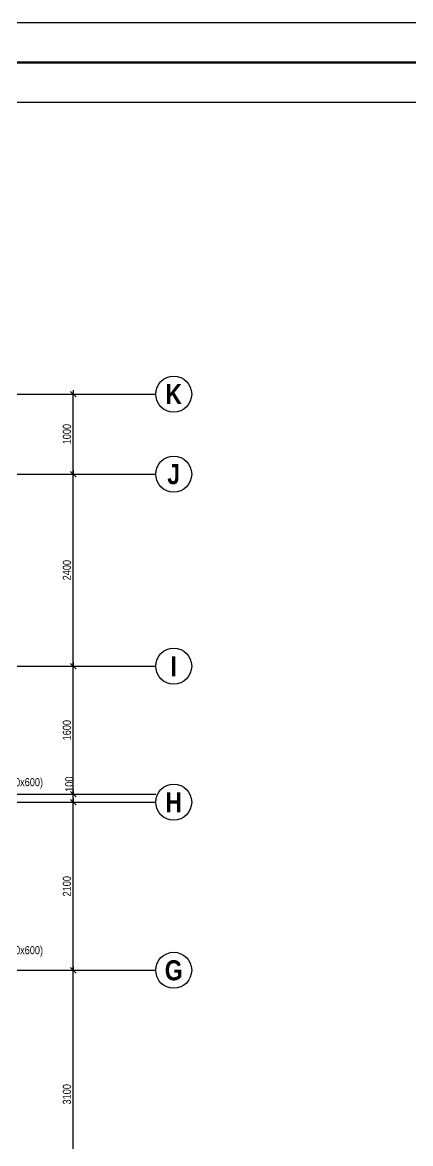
# Model space of a CAD drawing. Extents: x 0 to 206258, y -403073 to 0.
# Drawn here: x 50169 to 55020, y -25658 to -11647 of the extents above; entities that cross this region are included whole.
import ezdxf
from ezdxf.enums import TextEntityAlignment as Align
from ezdxf.lldxf.tags import DXFTag

# ---------------------------------------------------------------- set-up
doc = ezdxf.new("R2010")
doc.units = 0
doc.header["$LTSCALE"] = 1000
for name, color, linetype in [('Axis Circle(Dir 1)', 150, 'Continuous'), ('Axis Label(Dir 1)', 7, 'Continuous'), ('Axis Line(Dir 1)', 8, 'CENTER2'), ('Dimension Line', 5, 'Continuous'), ('SHEETSUMMARY-50', 1, 'Continuous'), ('SheetView', 40, 'Continuous'), ('SheetViewOut', 231, 'Continuous')]:
    doc.layers.add(name, color=color, linetype=linetype)
doc.layers.add('Column Label', color=159, linetype='Continuous', true_color=0x35424f)
doc.layers.add('Ghost Axis Line', color=254, linetype='Continuous', true_color=0xbebebe)
doc.styles.add('Axis Label(Dir 1)', font='ARIALNB.TTF', dxfattribs={"height": 250})
doc.styles.add('Column Label', font='ARIALN.TTF', dxfattribs={"height": 100})
doc.styles.add('Dimension Text', font='ARIALN.TTF', dxfattribs={"height": 100})
tags = doc.linetypes.add('CENTER2', pattern=[1.125, 0.75, -0.125, 0.125, -0.125]).pattern_tags.tags
tags[10:11] = [DXFTag(74, 4), DXFTag(75, 0), DXFTag(340, '0'), DXFTag(46, 0.0), DXFTag(50, 0.0), DXFTag(44, 0.0), DXFTag(45, 0.0)]
tags[8:9] = [DXFTag(74, 4), DXFTag(75, 0), DXFTag(340, '0'), DXFTag(46, 0.0), DXFTag(50, 0.0), DXFTag(44, 0.0), DXFTag(45, 0.0)]
tags[6:7] = [DXFTag(74, 4), DXFTag(75, 0), DXFTag(340, '0'), DXFTag(46, 0.0), DXFTag(50, 0.0), DXFTag(44, 0.0), DXFTag(45, 0.0)]
tags[4:5] = [DXFTag(74, 4), DXFTag(75, 0), DXFTag(340, '0'), DXFTag(46, 0.0), DXFTag(50, 0.0), DXFTag(44, 0.0), DXFTag(45, 0.0)]
doc.dimstyles.get("Standard").update_dxf_attribs({"dimtxt": 100, "dimasz": 30, "dimexe": 48.3, "dimexo": 103.5, "dimgap": 30, "dimtad": 1, "dimtoh": 1, "dimdec": 1, "dimdsep": 46, "dimtxsty": 'Dimension Text', "dimblk": 'PCDIM_TICK', "dimcen": 0.09, "dimclrd": 5, "dimclre": 5, "dimclrt": 5, "dimadec": 1, "dimazin": 0, "dimtp": 1, "dimtm": 1, "dimtfac": 1, "dimtdec": 4, "dimtofl": 0, "dimtmove": 0, "dimatfit": 3, "dimfxl": 1, "dimtolj": 1, "dimtzin": 0, "dimarcsym": 0})

# ---------------------------------------------------------------- blocks, each defined once
blk = doc.blocks.new('PCDIM_TICK')
at = {"layer": 'Dimension Line', "color": 0, "transparency": 33554687}
for p, q in [((1.15, 1.15), (-1.15, -1.15)), ((1.61, 0), (0, 0))]:
    blk.add_line(p, q, dxfattribs=at)
blk = doc.blocks.new('*U574')
at = {"layer": 'Dimension Line', "color": 5, "true_color": 0x0000ff, "transparency": 16777216}
for p, q in [((50309, -23492), (50853, -23492)), ((50805, -26592), (50805, -23492)), ((50309, -26592), (50853, -26592))]:
    blk.add_line(p, q, dxfattribs=at)
at = {"layer": 'Dimension Line', "color": 5, "true_color": 0x0000ff, "transparency": 16777216, "xscale": 30, "yscale": 30}
for p, rotation in [((50805, -23492), 89.99999999999447), ((50805, -26592), 269.9999999999834)]:
    blk.add_blockref('PCDIM_TICK', p, dxfattribs=dict(at, rotation=rotation))
at = {"layer": 'Dimension Line', "color": 5, "true_color": 0x0000ff, "transparency": 16777216, "insert": (50775, -25042), "char_height": 100, "width": 245.98, "attachment_point": 8, "rotation": 90, "style": 'Dimension Text'}
blk.add_mtext('3100', dxfattribs=at)
blk = doc.blocks.new('*U575')
at = {"layer": 'Dimension Line', "color": 5, "true_color": 0x0000ff, "transparency": 16777216}
for p, q in [((50309, -21392), (50853, -21392)), ((50805, -23492), (50805, -21392)), ((50309, -23492), (50853, -23492))]:
    blk.add_line(p, q, dxfattribs=at)
at = {"layer": 'Dimension Line', "color": 5, "true_color": 0x0000ff, "transparency": 16777216, "xscale": 30, "yscale": 30}
for p, rotation in [((50805, -21392), 89.99999999999447), ((50805, -23492), 269.9999999999834)]:
    blk.add_blockref('PCDIM_TICK', p, dxfattribs=dict(at, rotation=rotation))
at = {"layer": 'Dimension Line', "color": 5, "true_color": 0x0000ff, "transparency": 16777216, "insert": (50775, -22442), "char_height": 100, "width": 247.25, "attachment_point": 8, "rotation": 90, "style": 'Dimension Text'}
blk.add_mtext('2100', dxfattribs=at)
blk = doc.blocks.new('*U576')
at = {"layer": 'Dimension Line', "color": 5, "true_color": 0x0000ff, "transparency": 16777216}
for p, q in [((50309, -21292), (50853, -21292)), ((50805, -21292), (50805, -21262)), ((50805, -21392), (50805, -21292)), ((50309, -21392), (50853, -21392))]:
    blk.add_line(p, q, dxfattribs=at)
at = {"layer": 'Dimension Line', "color": 5, "true_color": 0x0000ff, "transparency": 16777216, "xscale": 30, "yscale": 30}
for p, rotation in [((50805, -21292), 89.99999999999447), ((50805, -21392), 269.9999999999834)]:
    blk.add_blockref('PCDIM_TICK', p, dxfattribs=dict(at, rotation=rotation))
at = {"layer": 'Dimension Line', "color": 5, "true_color": 0x0000ff, "transparency": 16777216, "insert": (50805, -21262), "char_height": 100, "width": 173.93, "attachment_point": 7, "rotation": 90, "style": 'Dimension Text'}
blk.add_mtext('100', dxfattribs=at)
blk = doc.blocks.new('*U577')
at = {"layer": 'Dimension Line', "color": 5, "true_color": 0x0000ff, "transparency": 16777216}
for p, q in [((50309, -19692), (50853, -19692)), ((50805, -21292), (50805, -19692)), ((50309, -21292), (50853, -21292))]:
    blk.add_line(p, q, dxfattribs=at)
at = {"layer": 'Dimension Line', "color": 5, "true_color": 0x0000ff, "transparency": 16777216, "xscale": 30, "yscale": 30}
for p, rotation in [((50805, -19692), 89.99999999999447), ((50805, -21292), 269.9999999999834)]:
    blk.add_blockref('PCDIM_TICK', p, dxfattribs=dict(at, rotation=rotation))
at = {"layer": 'Dimension Line', "color": 5, "true_color": 0x0000ff, "transparency": 16777216, "insert": (50775, -20492), "char_height": 100, "width": 238.4, "attachment_point": 8, "rotation": 90, "style": 'Dimension Text'}
blk.add_mtext('1600', dxfattribs=at)
blk = doc.blocks.new('*U578')
at = {"layer": 'Dimension Line', "color": 5, "true_color": 0x0000ff, "transparency": 16777216}
for p, q in [((50309, -17292), (50853, -17292)), ((50805, -19692), (50805, -17292)), ((50309, -19692), (50853, -19692))]:
    blk.add_line(p, q, dxfattribs=at)
at = {"layer": 'Dimension Line', "color": 5, "true_color": 0x0000ff, "transparency": 16777216, "xscale": 30, "yscale": 30}
for p, rotation in [((50805, -17292), 89.99999999999447), ((50805, -19692), 269.9999999999834)]:
    blk.add_blockref('PCDIM_TICK', p, dxfattribs=dict(at, rotation=rotation))
at = {"layer": 'Dimension Line', "color": 5, "true_color": 0x0000ff, "transparency": 16777216, "insert": (50775, -18492), "char_height": 100, "width": 247.25, "attachment_point": 8, "rotation": 90, "style": 'Dimension Text'}
blk.add_mtext('2400', dxfattribs=at)
blk = doc.blocks.new('*U579')
at = {"layer": 'Dimension Line', "color": 5, "true_color": 0x0000ff, "transparency": 16777216}
for p, q in [((50309, -16292), (50853, -16292)), ((50805, -17292), (50805, -16292)), ((50309, -17292), (50853, -17292))]:
    blk.add_line(p, q, dxfattribs=at)
at = {"layer": 'Dimension Line', "color": 5, "true_color": 0x0000ff, "transparency": 16777216, "xscale": 30, "yscale": 30}
for p, rotation in [((50805, -16292), 89.99999999999447), ((50805, -17292), 269.9999999999834)]:
    blk.add_blockref('PCDIM_TICK', p, dxfattribs=dict(at, rotation=rotation))
at = {"layer": 'Dimension Line', "color": 5, "true_color": 0x0000ff, "transparency": 16777216, "insert": (50775, -16792), "char_height": 100, "width": 238.4, "attachment_point": 8, "rotation": 90, "style": 'Dimension Text'}
blk.add_mtext('1000', dxfattribs=at)

msp = doc.modelspace()

# ---------------------------------------------------------------- linework, layer by layer
at = {"layer": 'Axis Circle(Dir 1)', "transparency": 33554687}
for centre in [(52059.29, -16292.207), (52059.29, -17292.207), (52059.29, -19692.207), (52059.29, -21392.207), (52059.29, -23492.207)]:
    msp.add_circle(centre, 225, dxfattribs=at)
at = {"layer": 'Axis Line(Dir 1)', "transparency": 33554687}
for points in [[(34034.29, -16292.207), (51834.29, -16292.207)], [(34034.29, -17292.207), (51834.29, -17292.207)], [(34034.29, -19692.207), (51834.29, -19692.207)], [(34034.29, -21392.207), (51834.29, -21392.207)], [(34034.29, -23492.207), (51834.29, -23492.207)]]:
    msp.add_lwpolyline(points, dxfattribs=at)
at = {"layer": 'Ghost Axis Line', "transparency": 33554687}
msp.add_lwpolyline([(34034.29, -21292.207), (51834.29, -21292.207)], dxfattribs=at)
at = {"layer": 'SHEETSUMMARY-50', "transparency": 33554687, "const_width": 28}
msp.add_lwpolyline([(13854.79, -12146.707), (13854.79, -53196.707), (71554.79, -53196.707), (71554.79, -12146.707), (13854.79, -12146.707), (13854.79, -12146.707)], close=True, dxfattribs=at)
at = {"layer": 'SheetView', "transparency": 33554687}
msp.add_lwpolyline([(14354.79, -12646.707), (14354.79, -52696.707), (63305.305, -52696.707), (63305.305, -12646.707)], close=True, dxfattribs=at)
at = {"layer": 'SheetViewOut', "transparency": 33554687}
msp.add_lwpolyline([(12604.79, -53696.707), (12604.79, -11646.707), (72054.79, -11646.707), (72054.79, -53696.707)], close=True, dxfattribs=at)

# ---------------------------------------------------------------- texts
at = {"layer": 'Axis Label(Dir 1)', "transparency": 33554687, "style": 'Axis Label(Dir 1)'}
for s, p in [('K', (52059.29, -16292.207)), ('J', (52059.29, -17292.207)), ('I', (52059.29, -19692.207)), ('H', (52059.29, -21392.207)), ('G', (52059.29, -23492.207))]:
    msp.add_text(s, height=250, dxfattribs=at).set_placement(p, align=Align.MIDDLE_CENTER)
at = {"layer": 'Column Label', "transparency": 33554687, "style": 'Column Label'}
for s, p in [('1C10 (200x600)', (49605.001, -21221.496)), ('1C11 (200x600)', (49605.001, -23321.496))]:
    msp.add_text(s, height=100, dxfattribs=at).set_placement(p, align=Align.BOTTOM_LEFT)

# ---------------------------------------------------------------- dimensions: what is measured, and where the dimension line sits
at = {"layer": 'Dimension Line', "transparency": 33554687}
for base, p1, p2, picture, middle in [((50805.001, -16792.207), (50205.001, -17292.207), (50205.001, -16292.207), '*U579', (50805.001, -16792.207)), ((50805.001, -18492.207), (50205.001, -19692.207), (50205.001, -17292.207), '*U578', (50805.001, -18492.207)), ((50805.001, -20492.207), (50205.001, -21292.207), (50205.001, -19692.207), '*U577', (50805.001, -20492.207)), ((50805.001, -21342.207), (50205.001, -21392.207), (50205.001, -21292.207), '*U576', (50805.001, -21342.207)), ((50805.001, -22442.207), (50205.001, -23492.207), (50205.001, -21392.207), '*U575', (50805.001, -22442.207)), ((50805.001, -25042.207), (50205.001, -26592.207), (50205.001, -23492.207), '*U574', (50805.001, -25042.207))]:
    dim = msp.add_linear_dim(base=base, p1=p1, p2=p2, angle=90, dimstyle='Standard', override={"dimscale": 1, "dimtxt": 100, "dimasz": 30, "dimexe": 48.3, "dimexo": 103.5, "dimgap": 30, "dimtad": 1, "dimtih": 0, "dimdec": 1, "dimlfac": 1, "dimzin": 8, "dimlunit": 2, "dimpost": '', "dimtxsty": 'Dimension Text', "dimblk": 'PCDIM_TICK', "dimse1": 0, "dimse2": 0, "dimsd2": 0, "dimclrd": 5, "dimclre": 5, "dimclrt": 5, "dimaunit": 0, "dimadec": 1, "dimazin": 0, "dimtol": 0, "dimtp": 1, "dimtm": 1, "dimtmove": 0}, dxfattribs=at)
    dim.commit()
    dim.dimension.update_dxf_attribs({"geometry": picture, "text_midpoint": middle})

doc.saveas('drawing.dxf')
